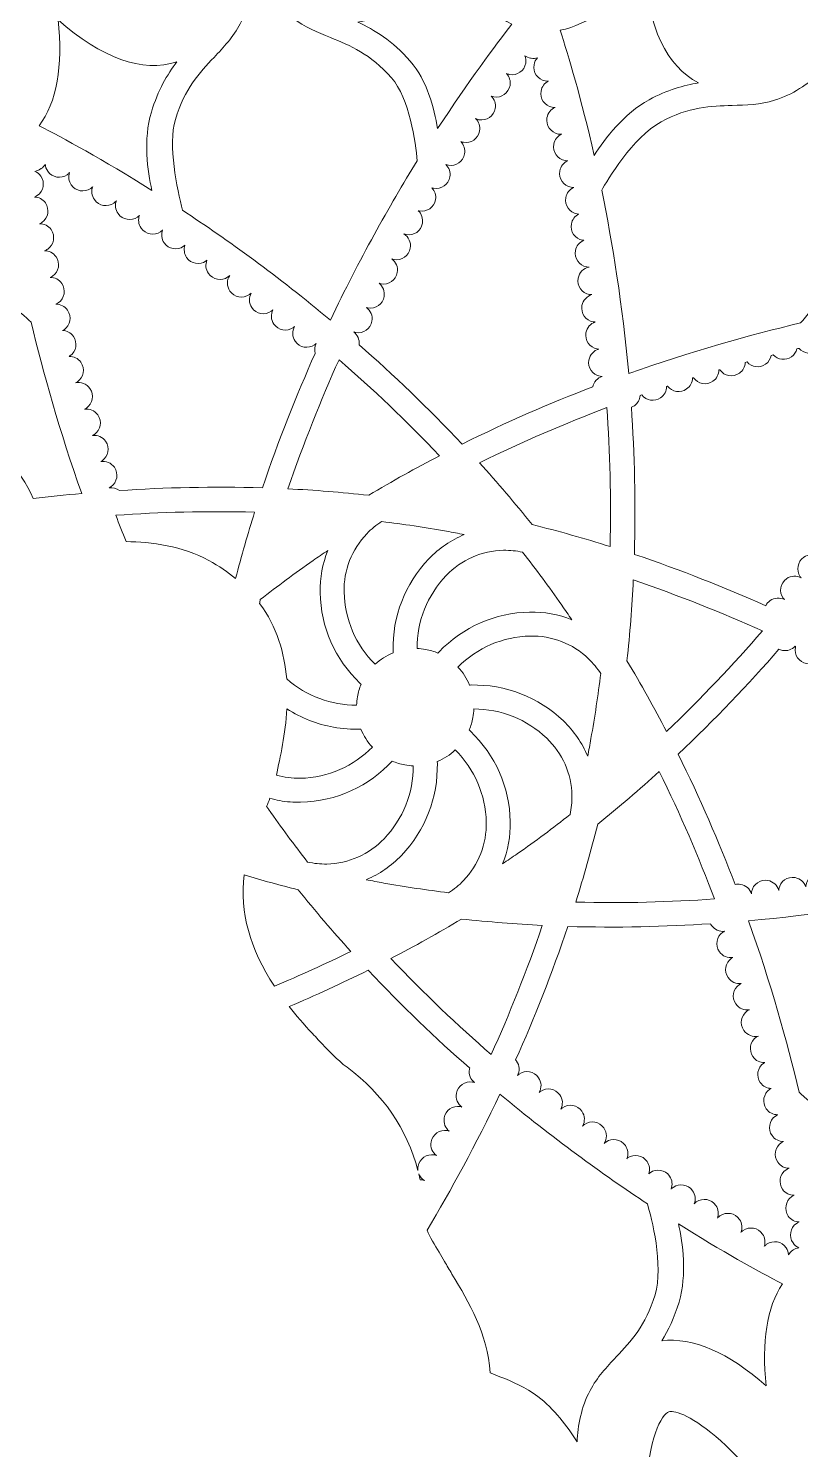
# Model space of a CAD drawing. Header units: millimetres. Extents: x -1844 to 2932, y -490 to 399.
# Drawn here: x 1662.8 to 1734.6, y -153.8 to -21.7 of the extents above; entities that cross this region are included whole.
import ezdxf

# ---------------------------------------------------------------- set-up
doc = ezdxf.new("R2010")
doc.units = ezdxf.units.MM
doc.header["$MEASUREMENT"] = 0
doc.layers.add('Layer 5', color=7, linetype='Continuous')

msp = doc.modelspace()

# ---------------------------------------------------------------- linework, layer by layer
at = {"layer": 'Layer 5', "lineweight": 0}
for points, knots in [([(1650.21, 377.4), (1649.96, 377.5), (1649.7, 377.58), (1649.43, 377.65), (1606.76, 391.27), (1561.29, 398.64), (1514.1, 398.64), (1268.61, 398.64), (1069.6, 199.63), (1069.6, -45.86), (1069.6, -291.35), (1268.61, -490.36), (1514.1, -490.36), (1759.59, -490.36), (1958.6, -291.35), (1958.6, -45.86), (1958.6, 152.15), (1829.12, 319.91), (1650.21, 377.4)], [0, 0, 0, 0, 1, 1, 1, 2, 2, 2, 3, 3, 3, 4, 4, 4, 5, 5, 5, 6, 6, 6, 6]), ([(1701.75, -12.93), (1703.18, -17.23), (1705.23, -20.07), (1707.79, -21.31), (1706.23, -23.3), (1703.76, -26.61), (1700.89, -31.01), (1700.58, -29.09), (1699.89, -26.53), (1698.34, -24.75), (1696.65, -22.83), (1695, -21.82), (1693.47, -21.11), (1696.76, -20.64), (1699.59, -17.84), (1701.75, -12.93)], [0, 0, 0, 0, 1, 1, 1, 2, 2, 2, 3, 3, 3, 4, 4, 4, 5, 5, 5, 5]), ([(1676.5, -30.15), (1677.35, -27.31), (1678.74, -25.83), (1680.1, -24.39), (1680.97, -23.47), (1681.87, -22.51), (1682.54, -21.26), (1683.36, -19.71), (1683.67, -17.99), (1683.74, -16.48), (1684.65, -17.94), (1685.89, -19.56), (1687.39, -20.71), (1688.52, -21.57), (1689.74, -22.07), (1690.92, -22.55), (1692.74, -23.29), (1694.63, -24.06), (1696.59, -26.28), (1698.27, -28.21), (1698.83, -32.29), (1698.99, -34.01), (1696.39, -38.21), (1693.59, -43.19), (1690.92, -48.81), (1686.05, -44.75), (1681.34, -41.35), (1677.17, -38.6), (1676.67, -36.63), (1675.78, -32.54), (1676.5, -30.15)], [0, 0, 0, 0, 1, 1, 1, 2, 2, 2, 3, 3, 3, 4, 4, 4, 5, 5, 5, 6, 6, 6, 7, 7, 7, 8, 8, 8, 9, 9, 9, 10, 10, 10, 10]), ([(1720.13, -16.2), (1720.45, -21.59), (1722.16, -25.2), (1725.14, -26.76), (1723.77, -26.98), (1722.26, -27.41), (1720.55, -28.33), (1718.2, -29.6), (1716.43, -31.96), (1715.45, -33.5), (1714.25, -28.25), (1713.05, -24.22), (1712.28, -21.87), (1714.88, -21.35), (1717.54, -19.44), (1720.13, -16.2)], [0, 0, 0, 0, 1, 1, 1, 2, 2, 2, 3, 3, 3, 4, 4, 4, 5, 5, 5, 5]), ([(1674.31, -36.75), (1669.74, -33.87), (1666.03, -31.87), (1663.83, -30.75), (1665.47, -28.54), (1666.07, -25.21), (1665.59, -20.89), (1669.65, -24.48), (1673.43, -25.83), (1676.65, -24.8), (1675.74, -25.98), (1674.88, -27.43), (1674.27, -29.48), (1673.5, -32.04), (1673.92, -34.97), (1674.31, -36.75)], [0, 0, 0, 0, 1, 1, 1, 2, 2, 2, 3, 3, 3, 4, 4, 4, 5, 5, 5, 5]), ([(1693.09, -49.91), (1693.15, -49.93), (1693.21, -49.95), (1693.27, -49.96), (1693.98, -50.09), (1694.65, -49.62), (1694.78, -48.91), (1694.87, -48.4), (1694.65, -47.92), (1694.26, -47.63), (1694.31, -47.65), (1694.36, -47.67), (1694.41, -47.67), (1695.11, -47.8), (1695.79, -47.33), (1695.91, -46.62), (1696, -46.14), (1695.8, -45.67), (1695.44, -45.38), (1695.5, -45.4), (1695.56, -45.43), (1695.63, -45.44), (1696.33, -45.56), (1697.01, -45.09), (1697.13, -44.39), (1697.22, -43.88), (1697.01, -43.4), (1696.62, -43.12), (1696.69, -43.14), (1696.76, -43.16), (1696.84, -43.18), (1697.54, -43.3), (1698.22, -42.83), (1698.34, -42.13), (1698.44, -41.59), (1698.19, -41.07), (1697.75, -40.8), (1697.82, -40.82), (1697.89, -40.85), (1697.97, -40.86), (1698.67, -40.99), (1699.35, -40.52), (1699.47, -39.81), (1699.55, -39.36), (1699.39, -38.93), (1699.09, -38.64), (1699.12, -38.65), (1699.15, -38.66), (1699.18, -38.66), (1699.89, -38.79), (1700.56, -38.32), (1700.69, -37.61), (1700.76, -37.2), (1700.63, -36.8), (1700.36, -36.51), (1700.41, -36.52), (1700.46, -36.54), (1700.51, -36.55), (1701.22, -36.68), (1701.89, -36.21), (1702.02, -35.5), (1702.1, -35.06), (1701.95, -34.64), (1701.65, -34.35), (1701.73, -34.38), (1701.81, -34.4), (1701.89, -34.41), (1702.6, -34.54), (1703.28, -34.07), (1703.4, -33.36), (1703.48, -32.93), (1703.33, -32.51), (1703.04, -32.22), (1703.11, -32.25), (1703.19, -32.27), (1703.28, -32.28), (1703.98, -32.41), (1704.66, -31.94), (1704.78, -31.23), (1704.86, -30.8), (1704.71, -30.38), (1704.42, -30.08), (1704.52, -30.13), (1704.62, -30.17), (1704.73, -30.19), (1705.44, -30.31), (1706.11, -29.84), (1706.24, -29.14), (1706.32, -28.7), (1706.16, -28.27), (1705.87, -27.98), (1705.95, -28.01), (1706.03, -28.04), (1706.11, -28.05), (1706.82, -28.18), (1707.49, -27.71), (1707.62, -27), (1707.69, -26.59), (1707.56, -26.18), (1707.29, -25.89), (1707.38, -25.93), (1707.47, -25.96), (1707.57, -25.98), (1708.28, -26.11), (1708.95, -25.64), (1709.08, -24.93), (1709.12, -24.69), (1709.09, -24.45), (1709.01, -24.23), (1709.16, -24.34), (1709.34, -24.42), (1709.53, -24.46), (1709.54, -24.46), (1709.55, -24.46), (1709.56, -24.46), (1709.57, -24.46), (1709.58, -24.46), (1709.59, -24.47), (1709.78, -24.5), (1709.98, -24.49), (1710.16, -24.44), (1710, -24.61), (1709.89, -24.82), (1709.85, -25.07), (1709.72, -25.77), (1710.19, -26.45), (1710.9, -26.58), (1711, -26.59), (1711.09, -26.6), (1711.19, -26.59), (1710.84, -26.77), (1710.57, -27.1), (1710.5, -27.52), (1710.37, -28.22), (1710.84, -28.9), (1711.55, -29.02), (1711.63, -29.04), (1711.72, -29.04), (1711.8, -29.04), (1711.42, -29.21), (1711.13, -29.56), (1711.05, -30), (1710.93, -30.7), (1711.4, -31.38), (1712.1, -31.51), (1712.21, -31.53), (1712.32, -31.53), (1712.43, -31.52), (1712.06, -31.69), (1711.77, -32.03), (1711.69, -32.47), (1711.56, -33.18), (1712.04, -33.85), (1712.74, -33.98), (1712.82, -33.99), (1712.9, -34), (1712.99, -34), (1712.61, -34.17), (1712.33, -34.51), (1712.25, -34.95), (1712.12, -35.65), (1712.59, -36.33), (1713.3, -36.45), (1713.38, -36.47), (1713.47, -36.48), (1713.55, -36.47), (1713.17, -36.64), (1712.88, -36.99), (1712.8, -37.43), (1712.68, -38.14), (1713.15, -38.81), (1713.85, -38.94), (1713.91, -38.95), (1713.96, -38.95), (1714.01, -38.95), (1713.66, -39.13), (1713.39, -39.46), (1713.32, -39.87), (1713.19, -40.58), (1713.66, -41.25), (1714.37, -41.38), (1714.4, -41.39), (1714.43, -41.39), (1714.47, -41.39), (1714.08, -41.56), (1713.78, -41.91), (1713.7, -42.35), (1713.57, -43.06), (1714.04, -43.73), (1714.75, -43.86), (1714.82, -43.87), (1714.9, -43.88), (1714.97, -43.88), (1714.47, -43.98), (1714.05, -44.38), (1713.95, -44.92), (1713.83, -45.63), (1714.3, -46.3), (1715, -46.43), (1715.08, -46.44), (1715.15, -46.44), (1715.23, -46.44), (1714.77, -46.58), (1714.4, -46.96), (1714.31, -47.46), (1714.18, -48.17), (1714.65, -48.84), (1715.36, -48.97), (1715.42, -48.98), (1715.49, -48.98), (1715.55, -48.98), (1715.11, -49.13), (1714.76, -49.49), (1714.68, -49.98), (1714.55, -50.69), (1715.02, -51.36), (1715.73, -51.49), (1715.78, -51.5), (1715.82, -51.5), (1715.87, -51.5), (1715.41, -51.63), (1715.04, -52.01), (1714.95, -52.52), (1714.82, -53.22), (1715.29, -53.9), (1716, -54.02), (1716.06, -54.04), (1716.12, -54.04), (1716.19, -54.04), (1715.75, -54.18), (1715.41, -54.54), (1715.31, -55.01), (1711.36, -56.53), (1707.28, -58.28), (1703.17, -60.33), (1700.01, -56.97), (1696.77, -53.89), (1693.58, -51.09), (1693.64, -50.62), (1693.44, -50.18), (1693.09, -49.91)], [0, 0, 0, 0, 1, 1, 1, 2, 2, 2, 3, 3, 3, 4, 4, 4, 5, 5, 5, 6, 6, 6, 7, 7, 7, 8, 8, 8, 9, 9, 9, 10, 10, 10, 11, 11, 11, 12, 12, 12, 13, 13, 13, 14, 14, 14, 15, 15, 15, 16, 16, 16, 17, 17, 17, 18, 18, 18, 19, 19, 19, 20, 20, 20, 21, 21, 21, 22, 22, 22, 23, 23, 23, 24, 24, 24, 25, 25, 25, 26, 26, 26, 27, 27, 27, 28, 28, 28, 29, 29, 29, 30, 30, 30, 31, 31, 31, 32, 32, 32, 33, 33, 33, 34, 34, 34, 35, 35, 35, 36, 36, 36, 37, 37, 37, 38, 38, 38, 39, 39, 39, 40, 40, 40, 41, 41, 41, 42, 42, 42, 43, 43, 43, 44, 44, 44, 45, 45, 45, 46, 46, 46, 47, 47, 47, 48, 48, 48, 49, 49, 49, 50, 50, 50, 51, 51, 51, 52, 52, 52, 53, 53, 53, 54, 54, 54, 55, 55, 55, 56, 56, 56, 57, 57, 57, 58, 58, 58, 59, 59, 59, 60, 60, 60, 61, 61, 61, 62, 62, 62, 63, 63, 63, 64, 64, 64, 65, 65, 65, 66, 66, 66, 67, 67, 67, 68, 68, 68, 69, 69, 69, 70, 70, 70, 71, 71, 71, 72, 72, 72, 73, 73, 73, 74, 74, 74, 75, 75, 75, 76, 76, 76, 77, 77, 77, 78, 78, 78, 79, 79, 79, 80, 80, 80, 80]), ([(1721.66, -30.38), (1724.26, -28.97), (1726.3, -28.92), (1728.27, -28.86), (1729.55, -28.82), (1730.86, -28.78), (1732.22, -28.37), (1733.89, -27.86), (1735.32, -26.86), (1736.44, -25.84), (1736.06, -27.51), (1735.78, -29.54), (1736.03, -31.41), (1736.22, -32.82), (1736.73, -34.03), (1737.23, -35.2), (1738, -37.02), (1738.79, -38.9), (1738.6, -41.85), (1738.42, -44.55), (1735.63, -47.93), (1734.63, -49.07), (1729.87, -50.2), (1724.44, -51.72), (1718.66, -53.78), (1718.08, -47.42), (1717.15, -41.66), (1716.14, -36.74), (1716.64, -35.85), (1719.02, -31.81), (1721.66, -30.38)], [0, 0, 0, 0, 1, 1, 1, 2, 2, 2, 3, 3, 3, 4, 4, 4, 5, 5, 5, 6, 6, 6, 7, 7, 7, 8, 8, 8, 9, 9, 9, 10, 10, 10, 10]), ([(1670.34, -64.39), (1670.4, -64.36), (1670.46, -64.33), (1670.51, -64.29), (1671.1, -63.88), (1671.24, -63.07), (1670.83, -62.49), (1670.54, -62.06), (1670.04, -61.88), (1669.57, -61.95), (1669.61, -61.93), (1669.65, -61.91), (1669.69, -61.88), (1670.28, -61.47), (1670.43, -60.66), (1670.02, -60.07), (1669.74, -59.66), (1669.27, -59.48), (1668.81, -59.53), (1668.86, -59.5), (1668.92, -59.47), (1668.98, -59.43), (1669.57, -59.02), (1669.71, -58.21), (1669.3, -57.62), (1669.01, -57.2), (1668.51, -57.02), (1668.04, -57.09), (1668.11, -57.06), (1668.17, -57.02), (1668.23, -56.98), (1668.82, -56.57), (1668.97, -55.76), (1668.56, -55.17), (1668.25, -54.72), (1667.7, -54.53), (1667.2, -54.65), (1667.27, -54.62), (1667.33, -54.58), (1667.39, -54.54), (1667.98, -54.13), (1668.13, -53.32), (1667.72, -52.73), (1667.46, -52.36), (1667.04, -52.17), (1666.62, -52.18), (1666.64, -52.16), (1666.67, -52.15), (1666.7, -52.13), (1667.29, -51.72), (1667.43, -50.91), (1667.02, -50.32), (1666.78, -49.98), (1666.4, -49.79), (1666.01, -49.77), (1666.06, -49.75), (1666.11, -49.73), (1666.15, -49.7), (1666.74, -49.29), (1666.88, -48.48), (1666.47, -47.89), (1666.22, -47.52), (1665.81, -47.33), (1665.39, -47.33), (1665.47, -47.3), (1665.54, -47.26), (1665.61, -47.21), (1666.2, -46.8), (1666.35, -45.99), (1665.94, -45.4), (1665.69, -45.04), (1665.28, -44.84), (1664.87, -44.84), (1664.94, -44.81), (1665.02, -44.77), (1665.08, -44.72), (1665.67, -44.31), (1665.82, -43.5), (1665.41, -42.92), (1665.15, -42.55), (1664.75, -42.36), (1664.34, -42.36), (1664.44, -42.32), (1664.54, -42.28), (1664.63, -42.21), (1665.22, -41.8), (1665.36, -40.99), (1664.95, -40.4), (1664.7, -40.04), (1664.29, -39.84), (1663.88, -39.85), (1663.95, -39.81), (1664.03, -39.77), (1664.1, -39.72), (1664.69, -39.31), (1664.83, -38.5), (1664.42, -37.92), (1664.18, -37.57), (1663.8, -37.38), (1663.41, -37.37), (1663.5, -37.33), (1663.58, -37.29), (1663.66, -37.23), (1664.25, -36.82), (1664.4, -36.01), (1663.99, -35.42), (1663.85, -35.22), (1663.66, -35.07), (1663.44, -34.98), (1663.63, -34.94), (1663.81, -34.88), (1663.97, -34.76), (1663.98, -34.76), (1663.99, -34.75), (1663.99, -34.75), (1664, -34.74), (1664.01, -34.74), (1664.02, -34.73), (1664.18, -34.62), (1664.31, -34.47), (1664.4, -34.31), (1664.41, -34.54), (1664.49, -34.77), (1664.63, -34.97), (1665.04, -35.56), (1665.85, -35.71), (1666.44, -35.3), (1666.52, -35.24), (1666.59, -35.17), (1666.65, -35.1), (1666.53, -35.48), (1666.58, -35.9), (1666.82, -36.25), (1667.23, -36.83), (1668.04, -36.98), (1668.63, -36.57), (1668.7, -36.52), (1668.76, -36.47), (1668.82, -36.41), (1668.67, -36.79), (1668.71, -37.24), (1668.97, -37.61), (1669.38, -38.2), (1670.19, -38.34), (1670.78, -37.93), (1670.87, -37.87), (1670.95, -37.79), (1671.02, -37.71), (1670.87, -38.09), (1670.91, -38.54), (1671.17, -38.9), (1671.58, -39.49), (1672.39, -39.64), (1672.98, -39.23), (1673.04, -39.18), (1673.1, -39.13), (1673.16, -39.07), (1673.02, -39.45), (1673.06, -39.9), (1673.31, -40.26), (1673.72, -40.85), (1674.53, -41), (1675.12, -40.59), (1675.19, -40.54), (1675.26, -40.48), (1675.31, -40.42), (1675.17, -40.81), (1675.21, -41.26), (1675.46, -41.63), (1675.87, -42.21), (1676.68, -42.36), (1677.27, -41.95), (1677.31, -41.92), (1677.35, -41.88), (1677.39, -41.85), (1677.27, -42.22), (1677.31, -42.64), (1677.55, -42.99), (1677.96, -43.58), (1678.77, -43.72), (1679.36, -43.31), (1679.39, -43.29), (1679.41, -43.27), (1679.44, -43.25), (1679.28, -43.64), (1679.31, -44.1), (1679.57, -44.47), (1679.98, -45.06), (1680.79, -45.21), (1681.38, -44.8), (1681.44, -44.75), (1681.5, -44.7), (1681.55, -44.65), (1681.27, -45.08), (1681.26, -45.66), (1681.57, -46.11), (1681.98, -46.7), (1682.79, -46.84), (1683.38, -46.43), (1683.44, -46.39), (1683.49, -46.34), (1683.55, -46.29), (1683.32, -46.71), (1683.32, -47.23), (1683.61, -47.65), (1684.02, -48.24), (1684.83, -48.39), (1685.42, -47.98), (1685.48, -47.94), (1685.52, -47.9), (1685.57, -47.85), (1685.36, -48.26), (1685.38, -48.77), (1685.66, -49.18), (1686.07, -49.76), (1686.88, -49.91), (1687.47, -49.5), (1687.51, -49.47), (1687.54, -49.44), (1687.58, -49.4), (1687.34, -49.82), (1687.35, -50.36), (1687.64, -50.78), (1688.05, -51.37), (1688.86, -51.51), (1689.45, -51.1), (1689.51, -51.06), (1689.55, -51.02), (1689.6, -50.98), (1689.45, -51.26), (1689.41, -51.59), (1689.5, -51.9), (1687.75, -55.81), (1686.08, -59.99), (1684.6, -64.4), (1679.99, -64.26), (1675.53, -64.37), (1671.3, -64.65), (1671.02, -64.44), (1670.68, -64.35), (1670.34, -64.39)], [0, 0, 0, 0, 1, 1, 1, 2, 2, 2, 3, 3, 3, 4, 4, 4, 5, 5, 5, 6, 6, 6, 7, 7, 7, 8, 8, 8, 9, 9, 9, 10, 10, 10, 11, 11, 11, 12, 12, 12, 13, 13, 13, 14, 14, 14, 15, 15, 15, 16, 16, 16, 17, 17, 17, 18, 18, 18, 19, 19, 19, 20, 20, 20, 21, 21, 21, 22, 22, 22, 23, 23, 23, 24, 24, 24, 25, 25, 25, 26, 26, 26, 27, 27, 27, 28, 28, 28, 29, 29, 29, 30, 30, 30, 31, 31, 31, 32, 32, 32, 33, 33, 33, 34, 34, 34, 35, 35, 35, 36, 36, 36, 37, 37, 37, 38, 38, 38, 39, 39, 39, 40, 40, 40, 41, 41, 41, 42, 42, 42, 43, 43, 43, 44, 44, 44, 45, 45, 45, 46, 46, 46, 47, 47, 47, 48, 48, 48, 49, 49, 49, 50, 50, 50, 51, 51, 51, 52, 52, 52, 53, 53, 53, 54, 54, 54, 55, 55, 55, 56, 56, 56, 57, 57, 57, 58, 58, 58, 59, 59, 59, 60, 60, 60, 61, 61, 61, 62, 62, 62, 63, 63, 63, 64, 64, 64, 65, 65, 65, 66, 66, 66, 67, 67, 67, 68, 68, 68, 69, 69, 69, 70, 70, 70, 71, 71, 71, 72, 72, 72, 73, 73, 73, 74, 74, 74, 75, 75, 75, 76, 76, 76, 77, 77, 77, 78, 78, 78, 79, 79, 79, 80, 80, 80, 80]), ([(1663.28, -65.4), (1662.13, -62.6), (1659.58, -60.24), (1657.45, -58.93), (1654.66, -57.2), (1651.89, -56.64), (1649.66, -57.34), (1649.66, -57.34), (1647.25, -58.11), (1647.25, -58.11), (1645.96, -58.51), (1644.66, -58.93), (1643.36, -59.34), (1642.95, -57.88), (1642.91, -56.58), (1642.88, -55.3), (1642.84, -54.03), (1642.8, -52.71), (1642.39, -51.36), (1641.88, -49.69), (1640.88, -48.25), (1639.86, -47.13), (1641.53, -47.52), (1643.55, -47.79), (1645.43, -47.54), (1646.84, -47.36), (1648.05, -46.84), (1649.22, -46.35), (1651.04, -45.58), (1652.92, -44.79), (1655.87, -44.98), (1659.15, -45.2), (1663.06, -48.97), (1663.1, -49.01), (1663.1, -49.01), (1663.1, -49.01), (1663.1, -49.01), (1664.23, -53.75), (1665.75, -59.16), (1667.79, -64.92), (1666.25, -65.06), (1664.75, -65.22), (1663.28, -65.4)], [0, 0, 0, 0, 1, 1, 1, 2, 2, 2, 3, 3, 3, 4, 4, 4, 5, 5, 5, 6, 6, 6, 7, 7, 7, 8, 8, 8, 9, 9, 9, 10, 10, 10, 11, 11, 11, 12, 12, 12, 13, 13, 13, 14, 14, 14, 14]), ([(1734.61, -72.66), (1734.64, -72.7), (1734.67, -72.74), (1734.7, -72.77), (1734.28, -72.54), (1733.75, -72.54), (1733.33, -72.84), (1732.74, -73.25), (1732.6, -74.06), (1733.01, -74.65), (1733.04, -74.7), (1733.09, -74.75), (1733.13, -74.79), (1732.72, -74.58), (1732.21, -74.59), (1731.8, -74.88), (1731.62, -75), (1731.48, -75.17), (1731.39, -75.35), (1727.56, -73.65), (1723.48, -72.03), (1719.18, -70.58), (1719.32, -65.84), (1719.2, -61.25), (1718.9, -56.9), (1719, -56.86), (1719.09, -56.82), (1719.18, -56.76), (1719.5, -56.53), (1719.69, -56.18), (1719.72, -55.82), (1719.77, -55.8), (1719.82, -55.78), (1719.86, -55.76), (1720.29, -56.3), (1721.05, -56.42), (1721.62, -56.03), (1721.98, -55.78), (1722.17, -55.38), (1722.17, -54.97), (1722.21, -54.96), (1722.24, -54.95), (1722.27, -54.94), (1722.69, -55.48), (1723.47, -55.61), (1724.04, -55.21), (1724.39, -54.97), (1724.57, -54.59), (1724.59, -54.19), (1724.62, -54.18), (1724.64, -54.17), (1724.67, -54.17), (1724.67, -54.17), (1724.67, -54.17), (1724.68, -54.17), (1725.09, -54.76), (1725.89, -54.91), (1726.48, -54.49), (1726.84, -54.25), (1727.03, -53.85), (1727.03, -53.44), (1727.06, -53.44), (1727.09, -53.43), (1727.12, -53.42), (1727.13, -53.42), (1727.13, -53.43), (1727.13, -53.43), (1727.54, -54.02), (1728.35, -54.16), (1728.94, -53.75), (1729.28, -53.51), (1729.47, -53.13), (1729.49, -52.74), (1729.55, -52.72), (1729.6, -52.71), (1729.66, -52.69), (1730.09, -53.19), (1730.83, -53.3), (1731.38, -52.91), (1731.67, -52.71), (1731.84, -52.41), (1731.9, -52.09), (1731.97, -52.07), (1732.03, -52.05), (1732.1, -52.04), (1732.53, -52.5), (1733.25, -52.59), (1733.79, -52.22), (1734.05, -52.04), (1734.22, -51.77), (1734.29, -51.49), (1734.36, -51.47), (1734.43, -51.45), (1734.49, -51.44), (1734.92, -51.94), (1735.67, -52.05), (1736.22, -51.67), (1736.49, -51.48), (1736.66, -51.21), (1736.74, -50.91), (1736.81, -50.9), (1736.88, -50.88), (1736.95, -50.86), (1737.37, -51.4), (1738.14, -51.53), (1738.71, -51.13), (1738.98, -50.94), (1739.16, -50.67), (1739.23, -50.37), (1739.29, -50.36), (1739.36, -50.34), (1739.43, -50.33), (1739.85, -50.87), (1740.62, -51), (1741.19, -50.6), (1741.45, -50.42), (1741.62, -50.16), (1741.7, -49.88), (1741.77, -49.86), (1741.84, -49.85), (1741.91, -49.84), (1742.32, -50.42), (1743.12, -50.56), (1743.7, -50.15), (1743.97, -49.97), (1744.14, -49.71), (1744.21, -49.42), (1744.29, -49.41), (1744.37, -49.39), (1744.46, -49.38), (1744.88, -49.89), (1745.63, -50), (1746.19, -49.62), (1746.41, -49.46), (1746.56, -49.25), (1746.65, -49.02), (1746.76, -49.01), (1746.87, -48.99), (1746.98, -48.97), (1747.41, -49.46), (1748.14, -49.56), (1748.69, -49.18), (1748.88, -49.05), (1749.02, -48.87), (1749.12, -48.67), (1749.12, -48.67), (1749.13, -48.67), (1749.14, -48.67), (1749.17, -48.84), (1749.24, -49.01), (1749.34, -49.17), (1749.35, -49.18), (1749.36, -49.18), (1749.36, -49.19), (1749.37, -49.2), (1749.37, -49.21), (1749.38, -49.21), (1749.49, -49.38), (1749.64, -49.5), (1749.8, -49.6), (1749.57, -49.61), (1749.34, -49.68), (1749.13, -49.82), (1748.55, -50.23), (1748.4, -51.04), (1748.81, -51.63), (1748.87, -51.71), (1748.93, -51.78), (1749.01, -51.85), (1748.63, -51.73), (1748.21, -51.77), (1747.86, -52.01), (1747.27, -52.42), (1747.13, -53.23), (1747.54, -53.82), (1747.59, -53.89), (1747.64, -53.96), (1747.7, -54.01), (1747.32, -53.87), (1746.87, -53.91), (1746.5, -54.16), (1745.91, -54.57), (1745.77, -55.38), (1746.18, -55.97), (1746.24, -56.06), (1746.32, -56.14), (1746.4, -56.21), (1746.01, -56.07), (1745.57, -56.11), (1745.2, -56.36), (1744.61, -56.77), (1744.47, -57.58), (1744.88, -58.17), (1744.93, -58.24), (1744.98, -58.3), (1745.04, -58.36), (1744.65, -58.21), (1744.21, -58.25), (1743.85, -58.51), (1743.26, -58.92), (1743.11, -59.73), (1743.52, -60.32), (1743.57, -60.39), (1743.63, -60.45), (1743.69, -60.51), (1743.3, -60.36), (1742.85, -60.4), (1742.48, -60.66), (1741.89, -61.07), (1741.75, -61.88), (1742.16, -62.46), (1742.19, -62.51), (1742.23, -62.54), (1742.26, -62.58), (1741.89, -62.46), (1741.47, -62.51), (1741.12, -62.75), (1740.53, -63.16), (1740.39, -63.97), (1740.8, -64.56), (1740.82, -64.58), (1740.84, -64.6), (1740.86, -64.63), (1740.47, -64.47), (1740.01, -64.51), (1739.63, -64.77), (1739.05, -65.18), (1738.9, -65.99), (1739.31, -66.58), (1739.35, -66.64), (1739.4, -66.69), (1739.46, -66.75), (1739.03, -66.46), (1738.45, -66.45), (1738, -66.76), (1737.41, -67.17), (1737.27, -67.98), (1737.68, -68.57), (1737.72, -68.64), (1737.77, -68.69), (1737.82, -68.74), (1737.4, -68.51), (1736.87, -68.52), (1736.45, -68.81), (1735.87, -69.22), (1735.72, -70.03), (1736.13, -70.62), (1736.17, -70.67), (1736.21, -70.72), (1736.26, -70.77), (1735.84, -70.56), (1735.34, -70.57), (1734.93, -70.85), (1734.34, -71.26), (1734.2, -72.07), (1734.61, -72.66)], [0, 0, 0, 0, 1, 1, 1, 2, 2, 2, 3, 3, 3, 4, 4, 4, 5, 5, 5, 6, 6, 6, 7, 7, 7, 8, 8, 8, 9, 9, 9, 10, 10, 10, 11, 11, 11, 12, 12, 12, 13, 13, 13, 14, 14, 14, 15, 15, 15, 16, 16, 16, 17, 17, 17, 18, 18, 18, 19, 19, 19, 20, 20, 20, 21, 21, 21, 22, 22, 22, 23, 23, 23, 24, 24, 24, 25, 25, 25, 26, 26, 26, 27, 27, 27, 28, 28, 28, 29, 29, 29, 30, 30, 30, 31, 31, 31, 32, 32, 32, 33, 33, 33, 34, 34, 34, 35, 35, 35, 36, 36, 36, 37, 37, 37, 38, 38, 38, 39, 39, 39, 40, 40, 40, 41, 41, 41, 42, 42, 42, 43, 43, 43, 44, 44, 44, 45, 45, 45, 46, 46, 46, 47, 47, 47, 48, 48, 48, 49, 49, 49, 50, 50, 50, 51, 51, 51, 52, 52, 52, 53, 53, 53, 54, 54, 54, 55, 55, 55, 56, 56, 56, 57, 57, 57, 58, 58, 58, 59, 59, 59, 60, 60, 60, 61, 61, 61, 62, 62, 62, 63, 63, 63, 64, 64, 64, 65, 65, 65, 66, 66, 66, 67, 67, 67, 68, 68, 68, 69, 69, 69, 70, 70, 70, 71, 71, 71, 72, 72, 72, 73, 73, 73, 74, 74, 74, 75, 75, 75, 76, 76, 76, 77, 77, 77, 78, 78, 78, 79, 79, 79, 80, 80, 80, 81, 81, 81, 82, 82, 82, 83, 83, 83, 84, 84, 84, 85, 85, 85, 85]), ([(1691.72, -52.49), (1694.83, -55.19), (1697.97, -58.16), (1701.06, -61.41), (1698.86, -62.55), (1696.67, -63.78), (1694.48, -65.09), (1691.95, -64.81), (1689.44, -64.61), (1686.97, -64.49), (1688.42, -60.26), (1690.03, -56.24), (1691.72, -52.49)], [0, 0, 0, 0, 1, 1, 1, 2, 2, 2, 3, 3, 3, 4, 4, 4, 4]), ([(1716.92, -69.85), (1714.56, -69.11), (1712.14, -68.42), (1709.67, -67.81), (1708.08, -65.82), (1706.44, -63.9), (1704.78, -62.07), (1708.8, -60.1), (1712.78, -58.4), (1716.63, -56.94), (1716.91, -61.05), (1717.03, -65.38), (1716.92, -69.85)], [0, 0, 0, 0, 1, 1, 1, 2, 2, 2, 3, 3, 3, 4, 4, 4, 4]), ([(1679.62, -71.15), (1677.19, -69.8), (1674.26, -69.43), (1671.92, -69.39), (1671.59, -68.57), (1671.27, -67.76), (1670.96, -66.95), (1675.07, -66.66), (1679.4, -66.54), (1683.87, -66.66), (1683.23, -68.67), (1682.65, -70.73), (1682.1, -72.82), (1681.38, -72.23), (1680.56, -71.67), (1679.62, -71.15)], [0, 0, 0, 0, 1, 1, 1, 2, 2, 2, 3, 3, 3, 4, 4, 4, 5, 5, 5, 5]), ([(1696.75, -79.73), (1696.13, -79.98), (1695.56, -80.34), (1695.07, -80.8), (1693.27, -79.01), (1692.25, -76.63), (1692.19, -74.09), (1692.15, -72.05), (1692.89, -70.13), (1694.3, -68.66), (1694.72, -68.22), (1695.19, -67.85), (1695.68, -67.53), (1697.68, -67.77), (1699.7, -68.07), (1701.72, -68.43), (1702.27, -68.53), (1702.82, -68.63), (1703.36, -68.74), (1702.16, -69.25), (1701.03, -70), (1700.07, -71), (1697.85, -73.32), (1696.67, -76.36), (1696.74, -79.57), (1696.74, -79.63), (1696.75, -79.68), (1696.75, -79.73)], [0, 0, 0, 0, 1, 1, 1, 2, 2, 2, 3, 3, 3, 4, 4, 4, 5, 5, 5, 6, 6, 6, 7, 7, 7, 8, 8, 8, 9, 9, 9, 9]), ([(1689.31, -71.15), (1689.76, -70.84), (1690.22, -70.52), (1690.68, -70.22), (1690.18, -71.44), (1689.93, -72.77), (1689.96, -74.13), (1690.03, -77.34), (1691.34, -80.33), (1693.66, -82.55), (1693.7, -82.59), (1693.74, -82.62), (1693.78, -82.65), (1693.62, -83.02), (1693.5, -83.41), (1693.43, -83.82), (1693.38, -84.08), (1693.36, -84.34), (1693.35, -84.6), (1691.03, -84.6), (1688.7, -83.79), (1686.85, -82.15), (1686.65, -79.76), (1685.96, -77.33), (1684.33, -75.15), (1684.36, -75.02), (1684.38, -74.9), (1684.4, -74.78), (1685.99, -73.54), (1687.62, -72.33), (1689.31, -71.15)], [0, 0, 0, 0, 1, 1, 1, 2, 2, 2, 3, 3, 3, 4, 4, 4, 5, 5, 5, 6, 6, 6, 7, 7, 7, 8, 8, 8, 9, 9, 9, 10, 10, 10, 10]), ([(1701.69, -72.54), (1703.09, -71.08), (1704.98, -70.24), (1707.01, -70.2), (1707.62, -70.19), (1708.21, -70.25), (1708.79, -70.38), (1710.03, -71.96), (1711.25, -73.6), (1712.42, -75.29), (1712.74, -75.74), (1713.05, -76.2), (1713.36, -76.66), (1712.13, -76.16), (1710.81, -75.91), (1709.44, -75.94), (1706.23, -76.01), (1703.24, -77.33), (1701.02, -79.64), (1700.99, -79.68), (1700.96, -79.72), (1700.92, -79.76), (1700.56, -79.6), (1700.17, -79.48), (1699.76, -79.41), (1699.5, -79.36), (1699.23, -79.34), (1698.97, -79.33), (1698.97, -76.79), (1699.92, -74.39), (1701.69, -72.54)], [0, 0, 0, 0, 1, 1, 1, 2, 2, 2, 3, 3, 3, 4, 4, 4, 5, 5, 5, 6, 6, 6, 7, 7, 7, 8, 8, 8, 9, 9, 9, 10, 10, 10, 10]), ([(1731.09, -77.7), (1728.38, -80.81), (1725.41, -83.96), (1722.17, -87.04), (1721.03, -84.85), (1719.8, -82.65), (1718.49, -80.47), (1718.77, -77.93), (1718.96, -75.42), (1719.08, -72.96), (1723.32, -74.4), (1727.33, -76.01), (1731.09, -77.7)], [0, 0, 0, 0, 1, 1, 1, 2, 2, 2, 3, 3, 3, 4, 4, 4, 4]), ([(1709.49, -78.17), (1711.52, -78.13), (1713.45, -78.87), (1714.92, -80.28), (1715.35, -80.7), (1715.73, -81.17), (1716.05, -81.66), (1715.8, -83.66), (1715.51, -85.68), (1715.14, -87.7), (1715.05, -88.25), (1714.94, -88.8), (1714.84, -89.34), (1714.32, -88.12), (1713.56, -87), (1712.58, -86.05), (1710.26, -83.84), (1707.21, -82.65), (1704, -82.72), (1703.95, -82.72), (1703.9, -82.73), (1703.85, -82.73), (1703.6, -82.11), (1703.23, -81.54), (1702.77, -81.05), (1704.57, -79.25), (1706.94, -78.23), (1709.49, -78.17)], [0, 0, 0, 0, 1, 1, 1, 2, 2, 2, 3, 3, 3, 4, 4, 4, 5, 5, 5, 6, 6, 6, 7, 7, 7, 8, 8, 8, 9, 9, 9, 9]), ([(1723.25, -89.15), (1726.66, -85.94), (1729.79, -82.65), (1732.62, -79.4), (1732.73, -79.45), (1732.83, -79.49), (1732.95, -79.51), (1733.4, -79.59), (1733.83, -79.43), (1734.12, -79.12), (1734.14, -79.12), (1734.15, -79.13), (1734.17, -79.14), (1734.16, -79.16), (1734.15, -79.19), (1734.15, -79.21), (1734.02, -79.92), (1734.49, -80.6), (1735.2, -80.72), (1735.68, -80.81), (1736.15, -80.61), (1736.43, -80.25), (1736.43, -80.25), (1736.46, -80.26), (1736.46, -80.26), (1736.45, -80.29), (1736.44, -80.32), (1736.43, -80.35), (1736.3, -81.05), (1736.77, -81.73), (1737.48, -81.85), (1737.95, -81.94), (1738.41, -81.75), (1738.7, -81.41), (1738.7, -81.41), (1738.71, -81.41), (1738.71, -81.41), (1738.7, -81.46), (1738.68, -81.51), (1738.67, -81.57), (1738.54, -82.27), (1739.01, -82.95), (1739.72, -83.08), (1740.2, -83.16), (1740.67, -82.96), (1740.95, -82.61), (1740.96, -82.61), (1740.97, -82.61), (1740.97, -82.62), (1740.96, -82.67), (1740.94, -82.72), (1740.93, -82.78), (1740.8, -83.48), (1741.27, -84.16), (1741.98, -84.29), (1742.45, -84.37), (1742.91, -84.19), (1743.19, -83.85), (1743.21, -83.86), (1743.23, -83.87), (1743.25, -83.88), (1743.25, -83.89), (1743.25, -83.9), (1743.25, -83.91), (1743.12, -84.61), (1743.59, -85.29), (1744.3, -85.42), (1744.7, -85.49), (1745.09, -85.36), (1745.38, -85.11), (1745.4, -85.12), (1745.42, -85.13), (1745.44, -85.14), (1745.32, -85.84), (1745.79, -86.51), (1746.49, -86.63), (1746.86, -86.7), (1747.22, -86.59), (1747.5, -86.37), (1747.52, -86.39), (1747.54, -86.4), (1747.56, -86.41), (1747.56, -86.43), (1747.56, -86.44), (1747.55, -86.45), (1747.43, -87.16), (1747.9, -87.84), (1748.6, -87.96), (1748.98, -88.03), (1749.35, -87.92), (1749.63, -87.7), (1749.66, -87.71), (1749.69, -87.73), (1749.72, -87.75), (1749.71, -87.78), (1749.7, -87.81), (1749.69, -87.84), (1749.56, -88.54), (1750.03, -89.22), (1750.74, -89.34), (1751.12, -89.41), (1751.49, -89.3), (1751.77, -89.07), (1751.8, -89.09), (1751.82, -89.11), (1751.85, -89.12), (1751.84, -89.15), (1751.83, -89.18), (1751.82, -89.22), (1751.69, -89.92), (1752.16, -90.6), (1752.87, -90.72), (1753.24, -90.79), (1753.6, -90.69), (1753.87, -90.48), (1753.9, -90.49), (1753.93, -90.51), (1753.95, -90.53), (1753.94, -90.58), (1753.93, -90.62), (1753.92, -90.67), (1753.79, -91.38), (1754.26, -92.05), (1754.97, -92.18), (1755.34, -92.25), (1755.69, -92.14), (1755.97, -91.93), (1756, -91.95), (1756.04, -91.98), (1756.07, -92), (1756.06, -92.02), (1756.06, -92.04), (1756.05, -92.05), (1755.93, -92.76), (1756.4, -93.44), (1757.1, -93.56), (1757.43, -93.62), (1757.74, -93.55), (1758, -93.39), (1758.04, -93.42), (1758.09, -93.46), (1758.13, -93.49), (1758.13, -93.5), (1758.13, -93.5), (1758.12, -93.51), (1758, -94.22), (1758.47, -94.89), (1759.17, -95.02), (1759.42, -95.06), (1759.66, -95.03), (1759.87, -94.95), (1759.77, -95.1), (1759.68, -95.28), (1759.65, -95.47), (1759.65, -95.48), (1759.65, -95.49), (1759.65, -95.5), (1759.64, -95.51), (1759.64, -95.52), (1759.64, -95.53), (1759.6, -95.72), (1759.62, -95.92), (1759.67, -96.1), (1759.5, -95.94), (1759.28, -95.83), (1759.04, -95.79), (1758.33, -95.66), (1757.66, -96.13), (1757.53, -96.84), (1757.51, -96.94), (1757.51, -97.03), (1757.51, -97.13), (1757.34, -96.78), (1757.01, -96.51), (1756.59, -96.44), (1755.88, -96.31), (1755.21, -96.78), (1755.08, -97.49), (1755.07, -97.57), (1755.06, -97.66), (1755.06, -97.74), (1754.89, -97.36), (1754.54, -97.07), (1754.11, -96.99), (1753.4, -96.87), (1752.73, -97.34), (1752.6, -98.04), (1752.58, -98.16), (1752.58, -98.26), (1752.59, -98.37), (1752.42, -98), (1752.07, -97.71), (1751.64, -97.63), (1750.93, -97.51), (1750.25, -97.98), (1750.13, -98.68), (1750.11, -98.76), (1750.11, -98.85), (1750.11, -98.93), (1749.94, -98.55), (1749.59, -98.27), (1749.16, -98.19), (1748.45, -98.06), (1747.78, -98.53), (1747.65, -99.24), (1747.64, -99.32), (1747.63, -99.41), (1747.63, -99.49), (1747.46, -99.11), (1747.11, -98.82), (1746.67, -98.75), (1745.97, -98.62), (1745.29, -99.09), (1745.17, -99.8), (1745.16, -99.85), (1745.16, -99.9), (1745.15, -99.95), (1744.98, -99.6), (1744.65, -99.34), (1744.23, -99.26), (1743.53, -99.13), (1742.85, -99.6), (1742.72, -100.31), (1742.72, -100.34), (1742.72, -100.38), (1742.72, -100.41), (1742.55, -100.02), (1742.2, -99.72), (1741.75, -99.64), (1741.05, -99.51), (1740.37, -99.98), (1740.24, -100.69), (1740.23, -100.76), (1740.23, -100.84), (1740.23, -100.91), (1740.12, -100.41), (1739.72, -99.99), (1739.19, -99.9), (1738.48, -99.77), (1737.8, -100.24), (1737.68, -100.95), (1737.66, -101.02), (1737.66, -101.09), (1737.66, -101.17), (1737.53, -100.71), (1737.15, -100.34), (1736.65, -100.25), (1735.94, -100.12), (1735.26, -100.59), (1735.14, -101.3), (1735.13, -101.36), (1735.13, -101.43), (1735.12, -101.49), (1734.98, -101.05), (1734.61, -100.7), (1734.12, -100.62), (1733.42, -100.49), (1732.74, -100.96), (1732.62, -101.67), (1732.61, -101.72), (1732.61, -101.77), (1732.61, -101.81), (1732.47, -101.35), (1732.09, -100.98), (1731.59, -100.89), (1730.88, -100.76), (1730.21, -101.23), (1730.08, -101.94), (1730.07, -102), (1730.07, -102.07), (1730.07, -102.13), (1729.92, -101.69), (1729.55, -101.33), (1729.06, -101.25), (1728.89, -101.21), (1728.71, -101.22), (1728.55, -101.26), (1727.04, -97.32), (1725.29, -93.25), (1723.25, -89.15)], [0, 0, 0, 0, 1, 1, 1, 2, 2, 2, 3, 3, 3, 4, 4, 4, 5, 5, 5, 6, 6, 6, 7, 7, 7, 8, 8, 8, 9, 9, 9, 10, 10, 10, 11, 11, 11, 12, 12, 12, 13, 13, 13, 14, 14, 14, 15, 15, 15, 16, 16, 16, 17, 17, 17, 18, 18, 18, 19, 19, 19, 20, 20, 20, 21, 21, 21, 22, 22, 22, 23, 23, 23, 24, 24, 24, 25, 25, 25, 26, 26, 26, 27, 27, 27, 28, 28, 28, 29, 29, 29, 30, 30, 30, 31, 31, 31, 32, 32, 32, 33, 33, 33, 34, 34, 34, 35, 35, 35, 36, 36, 36, 37, 37, 37, 38, 38, 38, 39, 39, 39, 40, 40, 40, 41, 41, 41, 42, 42, 42, 43, 43, 43, 44, 44, 44, 45, 45, 45, 46, 46, 46, 47, 47, 47, 48, 48, 48, 49, 49, 49, 50, 50, 50, 51, 51, 51, 52, 52, 52, 53, 53, 53, 54, 54, 54, 55, 55, 55, 56, 56, 56, 57, 57, 57, 58, 58, 58, 59, 59, 59, 60, 60, 60, 61, 61, 61, 62, 62, 62, 63, 63, 63, 64, 64, 64, 65, 65, 65, 66, 66, 66, 67, 67, 67, 68, 68, 68, 69, 69, 69, 70, 70, 70, 71, 71, 71, 72, 72, 72, 73, 73, 73, 74, 74, 74, 75, 75, 75, 76, 76, 76, 77, 77, 77, 78, 78, 78, 79, 79, 79, 80, 80, 80, 81, 81, 81, 82, 82, 82, 83, 83, 83, 84, 84, 84, 85, 85, 85, 86, 86, 86, 87, 87, 87, 88, 88, 88, 89, 89, 89, 90, 90, 90, 91, 91, 91, 92, 92, 92, 93, 93, 93, 93]), ([(1694.82, -88.5), (1693.1, -90.23), (1690.73, -91.33), (1688.11, -91.39), (1687.34, -91.4), (1686.59, -91.3), (1685.89, -91.1), (1686.26, -89.42), (1686.73, -87.27), (1686.87, -84.95), (1688.21, -85.8), (1689.68, -86.37), (1691.2, -86.64), (1692.04, -86.79), (1692.89, -86.85), (1693.74, -86.82), (1694, -87.44), (1694.36, -88.01), (1694.82, -88.5)], [0, 0, 0, 0, 1, 1, 1, 2, 2, 2, 3, 3, 3, 4, 4, 4, 5, 5, 5, 6, 6, 6, 6]), ([(1703.93, -87.01), (1703.9, -86.97), (1703.86, -86.94), (1703.82, -86.9), (1703.98, -86.54), (1704.1, -86.15), (1704.17, -85.74), (1704.22, -85.48), (1704.24, -85.21), (1704.25, -84.95), (1706.79, -84.95), (1709.19, -85.91), (1711.03, -87.67), (1712.5, -89.07), (1713.33, -90.96), (1713.38, -92.99), (1713.39, -93.6), (1713.33, -94.2), (1713.2, -94.77), (1711.61, -96.01), (1709.98, -97.23), (1708.29, -98.41), (1707.83, -98.72), (1707.38, -99.03), (1706.92, -99.34), (1707.42, -98.11), (1707.67, -96.79), (1707.64, -95.42), (1707.57, -92.21), (1706.25, -89.22), (1703.93, -87.01)], [0, 0, 0, 0, 1, 1, 1, 2, 2, 2, 3, 3, 3, 4, 4, 4, 5, 5, 5, 6, 6, 6, 7, 7, 7, 8, 8, 8, 9, 9, 9, 10, 10, 10, 10]), ([(1685.28, -93.25), (1685.58, -93.34), (1685.89, -93.41), (1686.2, -93.47), (1686.83, -93.58), (1687.49, -93.63), (1688.15, -93.62), (1691.52, -93.55), (1694.53, -92.08), (1696.67, -89.8), (1697.03, -89.95), (1697.43, -90.08), (1697.84, -90.15), (1698.1, -90.2), (1698.36, -90.22), (1698.62, -90.23), (1698.63, -92.77), (1697.67, -95.17), (1695.91, -97.01), (1694.51, -98.48), (1692.61, -99.31), (1690.58, -99.36), (1689.98, -99.37), (1689.38, -99.31), (1688.8, -99.18), (1687.56, -97.59), (1686.35, -95.96), (1685.17, -94.27), (1685.11, -94.18), (1685.05, -94.1), (1684.99, -94.01), (1685.09, -93.76), (1685.19, -93.51), (1685.28, -93.25)], [0, 0, 0, 0, 1, 1, 1, 2, 2, 2, 3, 3, 3, 4, 4, 4, 5, 5, 5, 6, 6, 6, 7, 7, 7, 8, 8, 8, 9, 9, 9, 10, 10, 10, 11, 11, 11, 11]), ([(1697.52, -98.56), (1699.74, -96.24), (1700.93, -93.19), (1700.86, -89.98), (1700.85, -89.93), (1700.85, -89.88), (1700.85, -89.83), (1701.47, -89.58), (1702.04, -89.21), (1702.53, -88.76), (1704.33, -90.55), (1705.35, -92.92), (1705.41, -95.47), (1705.45, -97.5), (1704.7, -99.43), (1703.3, -100.9), (1702.88, -101.34), (1702.41, -101.71), (1701.91, -102.03), (1699.91, -101.78), (1697.9, -101.49), (1695.87, -101.13), (1695.33, -101.03), (1694.78, -100.92), (1694.24, -100.82), (1695.46, -100.3), (1696.58, -99.54), (1697.52, -98.56)], [0, 0, 0, 0, 1, 1, 1, 2, 2, 2, 3, 3, 3, 4, 4, 4, 5, 5, 5, 6, 6, 6, 7, 7, 7, 8, 8, 8, 9, 9, 9, 9]), ([(1721.5, -90.76), (1723.48, -94.78), (1725.17, -98.76), (1726.63, -102.61), (1722.52, -102.89), (1718.2, -103.02), (1713.73, -102.9), (1714.47, -100.54), (1715.16, -98.13), (1715.77, -95.65), (1717.76, -94.06), (1719.67, -92.42), (1721.5, -90.76)], [0, 0, 0, 0, 1, 1, 1, 2, 2, 2, 3, 3, 3, 4, 4, 4, 4]), ([(1682.9, -100.38), (1684.55, -100.87), (1686.22, -101.33), (1687.93, -101.75), (1689.52, -103.74), (1691.15, -105.65), (1692.81, -107.48), (1690.43, -108.66), (1688.05, -109.73), (1685.71, -110.72), (1683.41, -107.21), (1682.49, -103.84), (1682.9, -100.38)], [0, 0, 0, 0, 1, 1, 1, 2, 2, 2, 3, 3, 3, 4, 4, 4, 4]), ([(1741.72, -124.58), (1738.92, -124.5), (1735.38, -121.38), (1734.5, -120.57), (1733.37, -115.82), (1731.85, -110.4), (1729.8, -104.64), (1736.08, -104.07), (1741.79, -103.15), (1746.67, -102.16), (1748.56, -103.18), (1751.65, -104.78), (1753.19, -107.64), (1754.6, -110.25), (1754.66, -112.28), (1754.72, -114.25), (1754.76, -115.53), (1754.8, -116.84), (1755.21, -118.2), (1755.72, -119.87), (1756.72, -121.31), (1757.73, -122.43), (1756.07, -122.04), (1754.04, -121.76), (1752.16, -122.02), (1750.76, -122.2), (1749.55, -122.72), (1748.37, -123.21), (1746.56, -123.98), (1744.68, -124.66), (1741.72, -124.58)], [0, 0, 0, 0, 1, 1, 1, 2, 2, 2, 3, 3, 3, 4, 4, 4, 5, 5, 5, 6, 6, 6, 7, 7, 7, 8, 8, 8, 9, 9, 9, 10, 10, 10, 10]), ([(1703.11, -104.47), (1705.65, -104.75), (1708.15, -104.94), (1710.62, -105.07), (1709.18, -109.3), (1707.56, -113.31), (1705.87, -117.07), (1702.77, -114.37), (1699.62, -111.39), (1696.54, -108.15), (1698.73, -107.01), (1700.93, -105.78), (1703.11, -104.47)], [0, 0, 0, 0, 1, 1, 1, 2, 2, 2, 3, 3, 3, 4, 4, 4, 4]), ([(1733.93, -134.58), (1734.07, -134.78), (1734.26, -134.93), (1734.47, -135.02), (1734.29, -135.05), (1734.1, -135.12), (1733.94, -135.23), (1733.93, -135.24), (1733.93, -135.24), (1733.92, -135.25), (1733.91, -135.25), (1733.9, -135.26), (1733.9, -135.26), (1733.73, -135.38), (1733.61, -135.52), (1733.51, -135.69), (1733.5, -135.45), (1733.43, -135.22), (1733.29, -135.02), (1732.88, -134.43), (1732.07, -134.29), (1731.48, -134.7), (1731.4, -134.75), (1731.32, -134.82), (1731.26, -134.89), (1731.26, -134.89), (1731.26, -134.89), (1731.26, -134.89), (1731.38, -134.52), (1731.34, -134.1), (1731.09, -133.75), (1730.68, -133.16), (1729.87, -133.01), (1729.29, -133.43), (1729.22, -133.47), (1729.15, -133.53), (1729.09, -133.59), (1729.24, -133.2), (1729.2, -132.75), (1728.95, -132.39), (1728.54, -131.8), (1727.73, -131.65), (1727.14, -132.06), (1727.04, -132.13), (1726.97, -132.2), (1726.9, -132.29), (1727.04, -131.9), (1727, -131.45), (1726.75, -131.09), (1726.34, -130.5), (1725.53, -130.36), (1724.94, -130.77), (1724.87, -130.81), (1724.81, -130.87), (1724.75, -130.93), (1724.89, -130.54), (1724.85, -130.1), (1724.6, -129.73), (1724.19, -129.14), (1723.38, -129), (1722.79, -129.41), (1722.72, -129.46), (1722.66, -129.51), (1722.6, -129.58), (1722.75, -129.19), (1722.71, -128.74), (1722.45, -128.37), (1722.04, -127.78), (1721.23, -127.64), (1720.64, -128.05), (1720.6, -128.08), (1720.56, -128.11), (1720.53, -128.15), (1720.65, -127.77), (1720.6, -127.35), (1720.36, -127.01), (1719.95, -126.42), (1719.14, -126.27), (1718.55, -126.68), (1718.52, -126.7), (1718.5, -126.73), (1718.48, -126.75), (1718.63, -126.35), (1718.6, -125.89), (1718.34, -125.52), (1717.93, -124.93), (1717.12, -124.79), (1716.53, -125.2), (1716.47, -125.24), (1716.41, -125.29), (1716.36, -125.34), (1716.64, -124.91), (1716.66, -124.34), (1716.34, -123.89), (1715.93, -123.3), (1715.12, -123.15), (1714.54, -123.56), (1714.47, -123.61), (1714.42, -123.66), (1714.37, -123.71), (1714.6, -123.29), (1714.59, -122.76), (1714.3, -122.34), (1713.89, -121.75), (1713.08, -121.61), (1712.49, -122.02), (1712.44, -122.06), (1712.39, -122.1), (1712.34, -122.14), (1712.55, -121.73), (1712.54, -121.22), (1712.25, -120.82), (1711.84, -120.23), (1711.03, -120.09), (1710.45, -120.5), (1710.4, -120.52), (1710.37, -120.56), (1710.33, -120.59), (1710.57, -120.17), (1710.56, -119.64), (1710.27, -119.22), (1709.86, -118.63), (1709.05, -118.48), (1708.46, -118.89), (1708.41, -118.93), (1708.36, -118.97), (1708.32, -119.02), (1708.53, -118.6), (1708.52, -118.09), (1708.23, -117.68), (1708.2, -117.64), (1708.17, -117.61), (1708.14, -117.57), (1709.87, -113.69), (1711.53, -109.54), (1712.99, -105.16), (1717.59, -105.3), (1722.04, -105.19), (1726.26, -104.91), (1726.29, -104.96), (1726.31, -105.02), (1726.35, -105.07), (1726.63, -105.47), (1727.11, -105.66), (1727.57, -105.61), (1727.51, -105.63), (1727.46, -105.66), (1727.4, -105.7), (1726.81, -106.11), (1726.67, -106.92), (1727.08, -107.51), (1727.37, -107.93), (1727.87, -108.12), (1728.35, -108.04), (1728.3, -108.07), (1728.26, -108.09), (1728.22, -108.12), (1727.63, -108.53), (1727.48, -109.34), (1727.9, -109.92), (1728.18, -110.33), (1728.65, -110.52), (1729.11, -110.47), (1729.05, -110.5), (1728.99, -110.52), (1728.94, -110.56), (1728.35, -110.97), (1728.2, -111.78), (1728.61, -112.37), (1728.91, -112.79), (1729.4, -112.98), (1729.87, -112.91), (1729.81, -112.94), (1729.74, -112.97), (1729.68, -113.02), (1729.09, -113.43), (1728.95, -114.24), (1729.36, -114.82), (1729.67, -115.27), (1730.21, -115.46), (1730.71, -115.35), (1730.65, -115.38), (1730.58, -115.41), (1730.52, -115.45), (1729.93, -115.86), (1729.79, -116.67), (1730.2, -117.26), (1730.46, -117.64), (1730.87, -117.83), (1731.3, -117.82), (1731.27, -117.83), (1731.24, -117.85), (1731.21, -117.86), (1730.62, -118.27), (1730.48, -119.08), (1730.89, -119.67), (1731.13, -120.02), (1731.51, -120.21), (1731.9, -120.22), (1731.86, -120.25), (1731.81, -120.27), (1731.77, -120.3), (1731.18, -120.71), (1731.03, -121.52), (1731.44, -122.11), (1731.7, -122.47), (1732.11, -122.67), (1732.52, -122.66), (1732.44, -122.7), (1732.37, -122.74), (1732.3, -122.79), (1731.71, -123.2), (1731.57, -124.01), (1731.98, -124.6), (1732.23, -124.96), (1732.63, -125.15), (1733.04, -125.15), (1732.97, -125.18), (1732.9, -125.22), (1732.83, -125.27), (1732.24, -125.68), (1732.1, -126.49), (1732.51, -127.08), (1732.76, -127.44), (1733.16, -127.64), (1733.58, -127.63), (1733.47, -127.67), (1733.38, -127.72), (1733.28, -127.78), (1732.69, -128.19), (1732.55, -129), (1732.96, -129.59), (1733.21, -129.96), (1733.62, -130.15), (1734.04, -130.15), (1733.96, -130.18), (1733.89, -130.22), (1733.82, -130.27), (1733.23, -130.68), (1733.08, -131.49), (1733.49, -132.08), (1733.73, -132.43), (1734.11, -132.61), (1734.51, -132.63), (1734.42, -132.67), (1734.33, -132.71), (1734.25, -132.77), (1733.66, -133.18), (1733.52, -133.99), (1733.93, -134.58)], [0, 0, 0, 0, 1, 1, 1, 2, 2, 2, 3, 3, 3, 4, 4, 4, 5, 5, 5, 6, 6, 6, 7, 7, 7, 8, 8, 8, 9, 9, 9, 10, 10, 10, 11, 11, 11, 12, 12, 12, 13, 13, 13, 14, 14, 14, 15, 15, 15, 16, 16, 16, 17, 17, 17, 18, 18, 18, 19, 19, 19, 20, 20, 20, 21, 21, 21, 22, 22, 22, 23, 23, 23, 24, 24, 24, 25, 25, 25, 26, 26, 26, 27, 27, 27, 28, 28, 28, 29, 29, 29, 30, 30, 30, 31, 31, 31, 32, 32, 32, 33, 33, 33, 34, 34, 34, 35, 35, 35, 36, 36, 36, 37, 37, 37, 38, 38, 38, 39, 39, 39, 40, 40, 40, 41, 41, 41, 42, 42, 42, 43, 43, 43, 44, 44, 44, 45, 45, 45, 46, 46, 46, 47, 47, 47, 48, 48, 48, 49, 49, 49, 50, 50, 50, 51, 51, 51, 52, 52, 52, 53, 53, 53, 54, 54, 54, 55, 55, 55, 56, 56, 56, 57, 57, 57, 58, 58, 58, 59, 59, 59, 60, 60, 60, 61, 61, 61, 62, 62, 62, 63, 63, 63, 64, 64, 64, 65, 65, 65, 66, 66, 66, 67, 67, 67, 68, 68, 68, 69, 69, 69, 70, 70, 70, 71, 71, 71, 72, 72, 72, 73, 73, 73, 74, 74, 74, 75, 75, 75, 76, 76, 76, 77, 77, 77, 78, 78, 78, 79, 79, 79, 80, 80, 80, 81, 81, 81, 82, 82, 82, 83, 83, 83, 83]), ([(1692.46, -118.25), (1691.54, -117.56), (1690.69, -116.65), (1689.79, -115.69), (1689.61, -115.5), (1689.43, -115.3), (1689.25, -115.11), (1688.45, -114.27), (1687.73, -113.43), (1687.08, -112.61), (1689.5, -111.58), (1691.96, -110.46), (1694.42, -109.23), (1697.54, -112.54), (1700.72, -115.57), (1703.87, -118.34), (1703.86, -118.37), (1703.85, -118.4), (1703.84, -118.43), (1703.75, -118.92), (1703.96, -119.39), (1704.32, -119.67), (1704.26, -119.65), (1704.2, -119.63), (1704.14, -119.62), (1703.43, -119.5), (1702.76, -119.97), (1702.63, -120.67), (1702.54, -121.18), (1702.76, -121.66), (1703.15, -121.95), (1703.1, -121.93), (1703.05, -121.92), (1703.01, -121.91), (1702.3, -121.78), (1701.62, -122.25), (1701.5, -122.96), (1701.41, -123.44), (1701.61, -123.91), (1701.97, -124.2), (1701.91, -124.18), (1701.85, -124.16), (1701.78, -124.14), (1701.08, -124.02), (1700.4, -124.49), (1700.28, -125.19), (1700.19, -125.7), (1700.4, -126.18), (1700.79, -126.46), (1700.72, -126.44), (1700.65, -126.42), (1700.57, -126.4), (1699.87, -126.28), (1699.19, -126.75), (1699.07, -127.45), (1699.04, -127.58), (1699.04, -127.71), (1699.06, -127.84), (1698.02, -123.94), (1695.84, -120.78), (1692.46, -118.25)], [0, 0, 0, 0, 1, 1, 1, 2, 2, 2, 3, 3, 3, 4, 4, 4, 5, 5, 5, 6, 6, 6, 7, 7, 7, 8, 8, 8, 9, 9, 9, 10, 10, 10, 11, 11, 11, 12, 12, 12, 13, 13, 13, 14, 14, 14, 15, 15, 15, 16, 16, 16, 17, 17, 17, 18, 18, 18, 19, 19, 19, 20, 20, 20, 20]), ([(1710.2, -148.84), (1709.08, -147.98), (1707.86, -147.49), (1706.68, -147.01), (1706.38, -146.89), (1706.08, -146.77), (1705.78, -146.64), (1705.49, -142.96), (1703.84, -140.17), (1702.22, -137.47), (1701.99, -137.08), (1701.76, -136.69), (1701.53, -136.3), (1701.37, -136.02), (1701.19, -135.74), (1701.02, -135.45), (1700.62, -134.79), (1700.14, -134.02), (1699.91, -133.4), (1702.13, -129.68), (1704.45, -125.44), (1706.68, -120.74), (1711.53, -124.8), (1716.24, -128.19), (1720.4, -130.95), (1720.76, -132.2), (1721.92, -136.65), (1721.1, -139.41), (1720.25, -142.25), (1718.85, -143.73), (1717.5, -145.16), (1716.62, -146.09), (1715.72, -147.05), (1715.06, -148.3), (1714.23, -149.84), (1713.93, -151.56), (1713.85, -153.07), (1712.94, -151.62), (1711.71, -150), (1710.2, -148.84)], [0, 0, 0, 0, 1, 1, 1, 2, 2, 2, 3, 3, 3, 4, 4, 4, 5, 5, 5, 6, 6, 6, 7, 7, 7, 8, 8, 8, 9, 9, 9, 10, 10, 10, 11, 11, 11, 12, 12, 12, 13, 13, 13, 13]), ([(1699.66, -128.78), (1699.59, -128.76), (1699.52, -128.74), (1699.44, -128.72), (1699.38, -128.71), (1699.33, -128.71), (1699.27, -128.71), (1699.23, -128.53), (1699.19, -128.34), (1699.14, -128.17), (1699.25, -128.42), (1699.42, -128.64), (1699.66, -128.78)], [0, 0, 0, 0, 1, 1, 1, 2, 2, 2, 3, 3, 3, 4, 4, 4, 4]), ([(1731.44, -147.87), (1727.93, -144.75), (1724.63, -143.33), (1721.72, -143.67), (1722.33, -142.69), (1722.89, -141.54), (1723.33, -140.07), (1724.09, -137.52), (1723.68, -134.59), (1723.28, -132.81), (1727.32, -135.36), (1730.69, -137.21), (1732.94, -138.38), (1731.5, -140.58), (1730.99, -143.79), (1731.44, -147.87)], [0, 0, 0, 0, 1, 1, 1, 2, 2, 2, 3, 3, 3, 4, 4, 4, 5, 5, 5, 5]), ([(1720.21, -157.76), (1720.51, -152.73), (1721.68, -150.52), (1722.39, -150.26), (1722.49, -150.23), (1722.64, -150.22), (1722.85, -150.26), (1723.81, -150.43), (1725.89, -151.48), (1728.71, -154.44), (1729.85, -155.64), (1730.92, -156.94), (1731.84, -158.21), (1729.76, -157.66), (1727.5, -157.72), (1725.32, -158.5), (1723.21, -159.27), (1721.45, -160.63), (1720.21, -162.36), (1720.12, -160.85), (1720.12, -159.27), (1720.21, -157.76)], [0, 0, 0, 0, 1, 1, 1, 2, 2, 2, 3, 3, 3, 4, 4, 4, 5, 5, 5, 6, 6, 6, 7, 7, 7, 7])]:
    msp.add_open_spline(points, degree=3, knots=knots, dxfattribs=at)

doc.saveas('drawing.dxf')
